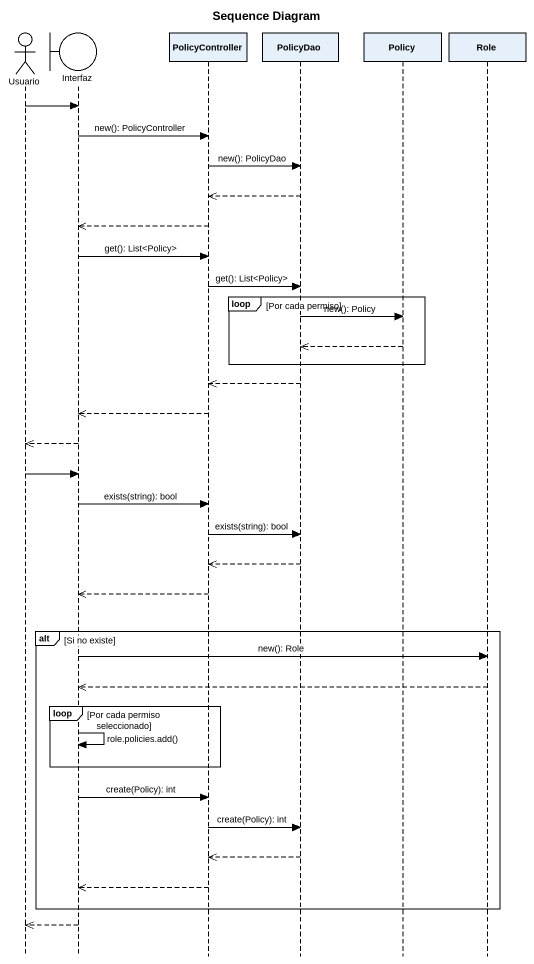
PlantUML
@startuml
title Sequence Diagram
hide footbox
actor Usuario
boundary Interfaz
participant PolicyController
participant PolicyDao
participant Policy
participant Role

Usuario -> Interfaz
Interfaz -> PolicyController : new(): PolicyController
PolicyController -> PolicyDao : new(): PolicyDao
PolicyDao -->> PolicyController
PolicyController -->> Interfaz
Interfaz -> PolicyController : get(): List<Policy>
PolicyController -> PolicyDao : get(): List<Policy>
loop Por cada permiso
  PolicyDao -> Policy : new(): Policy
  Policy -->> PolicyDao
end
PolicyDao -->> PolicyController
PolicyController -->> Interfaz
Interfaz -->> Usuario
Usuario -> Interfaz
Interfaz -> PolicyController : exists(string): bool
PolicyController -> PolicyDao : exists(string): bool
PolicyDao -->> PolicyController
PolicyController -->> Interfaz
alt Si no existe
  Interfaz -> Role : new(): Role
  Role -->> Interfaz
  loop Por cada permiso seleccionado
    Interfaz -> Interfaz : role.policies.add()
  end
  Interfaz -> PolicyController : create(Policy): int
  PolicyController -> PolicyDao : create(Policy): int
  PolicyDao -->> PolicyController
  PolicyController -->> Interfaz
end
Interfaz -->> Usuario
@enduml
